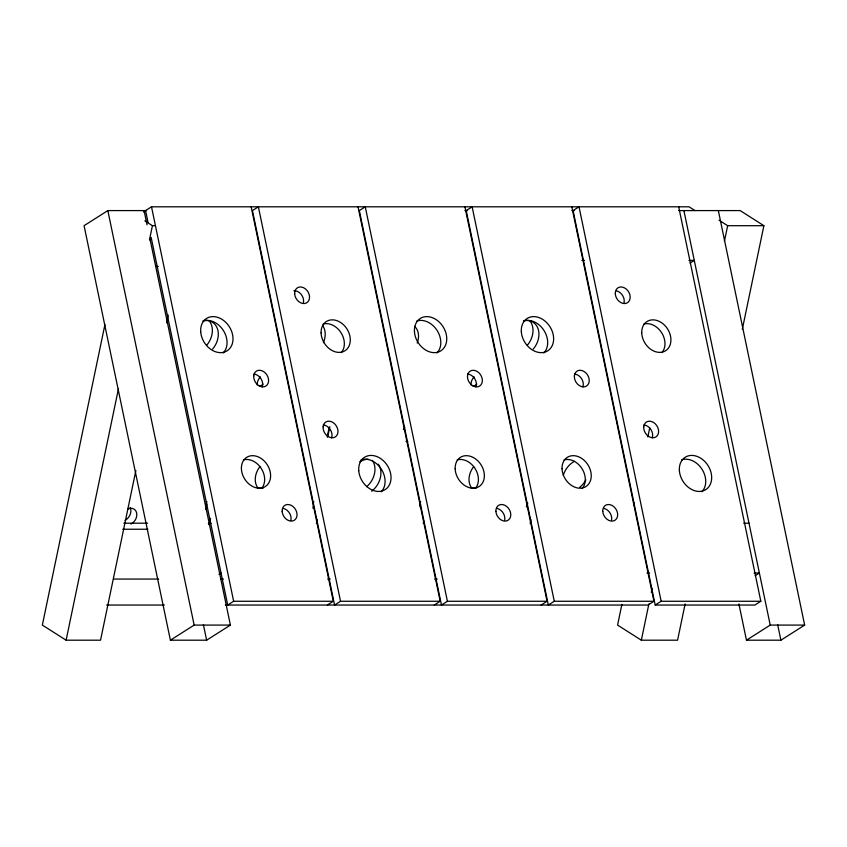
<?xml version="1.0" encoding="UTF-8"?>
<svg xmlns="http://www.w3.org/2000/svg" width="847" height="847" viewBox="0 0 847 847"><rect width="100%" height="100%" fill="white"/><g stroke="black" fill="none" stroke-linecap="round" stroke-linejoin="round"><path stroke-width="1.27" d="M104.933 324.57L42.35 625.086L66.108 640.194L100.539 640.194L135.869 470.509M66.108 640.194L118.432 388.9M149.453 239.945L152.428 225.694L144.869 220.887M166.626 322.845L168.235 315.073M205.525 508.041L206.869 501.572M205.726 509.439L206.806 504.261M209.505 523.562L210.585 518.385M313.21 504.166L313.75 501.572M327.217 436.914L329.102 427.862M312.871 508.147L313.411 505.564M327.683 437.01L329.843 426.666M316.386 523.562L317.202 519.687M419.816 505.458L420.631 501.572M420.017 506.855L420.557 504.261M423.267 523.562L423.807 520.979M526.432 506.75L526.972 504.166M526.898 506.855L527.702 502.97M530.148 523.562L530.953 519.687M633.577 505.458L634.117 502.874M647.849 436.914L649.734 427.862M621.899 604.356L617.579 625.086L641.338 640.194L677.579 640.194L685.128 603.932M641.338 640.194L648.887 603.932M651.311 592.275L652.126 588.379M724.418 241.236L727.658 225.694L719.018 220.199M742.311 329.324L763.888 225.694L740.14 210.585L678.616 210.585M146.52 210.585L107.834 210.585L84.075 225.694L170.395 640.194L206.636 640.194L230.395 625.086L150.004 239.076M143.45 211.919L151.507 206.806L689.045 206.806L694.985 210.585M208.553 524.526L210.659 523.192M690.061 263.099L694.275 260.41L688.992 260.41M218.928 574.361L221.035 573.017M170.395 640.194L194.154 625.086L230.395 625.086M251.167 206.806L333.305 601.264L233.645 601.264L227.705 605.044L151.147 237.414M327.365 605.044L333.305 601.264M340.526 601.264L334.586 605.044L252.438 210.585L258.377 206.806L340.526 601.264L440.186 601.264L358.037 206.806M434.246 605.044L440.186 601.264M447.407 601.264L441.467 605.044L359.319 210.585L365.258 206.806L447.407 601.264L547.067 601.264L464.918 206.806M541.127 605.044L547.067 601.264M554.277 601.264L548.337 605.044L466.199 210.585L472.139 206.806L554.277 601.264L653.937 601.264L571.799 206.806M653.937 601.264L647.997 605.044L225.323 605.044M661.158 601.264L579.02 206.806L573.08 210.585L655.218 605.044L661.158 601.264L760.818 601.264L678.68 206.806M755.153 575.706L759.378 573.017L754.084 573.017M760.818 601.264L754.878 605.044L655.218 605.044M738.912 603.932L746.461 640.194L770.219 625.086L804.65 625.086L718.33 210.585M746.461 640.194L780.892 640.194L804.65 625.086M464.897 210.585L467.544 210.585M571.852 210.585L574.499 210.585M152.428 225.694L154.98 225.694M727.658 225.694L763.888 225.694M581.847 260.41L584.494 260.41M155.7 266.456L158.336 266.456M123.842 523.192L147.6 523.192M208.341 523.192L210.988 523.192M743.708 523.192L749.002 523.192M122.773 529.237L147.865 529.237M646.949 573.017L649.596 573.017M113.72 579.062L158.611 579.062M220.675 579.062L223.439 579.062M327.63 579.062L330.266 579.062M434.585 579.062L437.221 579.062M106.648 605.044L164.339 605.044M777.652 624.652L780.892 640.194M683.9 210.585L770.219 625.086M151.507 206.806L233.645 601.264M145.568 210.585L147.992 222.221M144.075 210.585L147.039 224.826M203.396 624.652L206.636 640.194M107.834 210.585L194.154 625.086M414.628 326.36A17.321 13.351 -57.5 0 1 417.2 343.067M407.788 441.552A8.841 6.808 -57.5 0 1 405.935 441.403M403.363 429.556A8.841 6.808 -57.5 0 1 404.792 427.756M378.313 464.167A19.174 14.78 -57.5 0 1 371.695 491.239M359.763 461.827A19.174 14.78 -57.5 0 1 368.117 459.19M372.373 460.387A19.174 14.78 -57.5 0 1 366.687 486.697M258.324 488.423A17.321 13.351 -57.5 0 1 259.913 466.686M257.266 384.993A8.841 6.808 -57.5 0 1 260.41 376.851M322.591 325.364A19.174 14.78 -57.5 0 1 323.427 342.664M263.364 487.904A17.321 13.351 -57.5 0 1 257.244 487.756M263.036 384.083A8.841 6.808 -57.5 0 1 259.404 386.454M203.428 320.611A19.174 14.78 -57.5 0 1 217.531 329.028A19.174 14.78 -57.5 0 1 212.639 349.038M127.823 509.089A8.841 6.808 -57.5 0 1 136.674 513.007A8.841 6.808 -57.5 0 1 130.957 524.081M130.078 507.406A8.841 6.808 -57.5 0 1 125.017 520.302M209.167 320.801A19.174 14.78 -57.5 0 1 206.7 345.258M472.075 488.423A17.321 13.351 -57.5 0 1 473.674 466.686M471.027 384.993A8.841 6.808 -57.5 0 1 474.172 376.851M524.071 320.611A19.174 14.78 -57.5 0 1 538.163 329.028A19.174 14.78 -57.5 0 1 533.271 349.038M475.855 488.126A17.321 13.351 -57.5 0 1 471.006 487.756M476.787 384.083A8.841 6.808 -57.5 0 1 473.166 386.454M529.809 320.801A19.174 14.78 -57.5 0 1 527.332 345.258M563.266 475.283A19.174 14.78 -57.5 0 1 574.541 461.244M585.88 479.931A19.174 14.78 -57.5 0 1 579.507 487.47M323.088 324.083A17.321 13.351 57.5 0 1 341.002 332.712A17.321 13.351 57.5 0 1 341.277 352.606M323.3 424.972A8.841 6.808 57.5 0 1 331.59 437.846M360.949 459.9A19.174 14.78 57.5 0 1 381.394 469.27A19.174 14.78 57.5 0 1 381.235 491.768M293.877 290.754A8.841 6.808 57.5 0 1 303.448 302.623M643.72 324.083A17.321 13.351 57.5 0 1 661.634 332.712A17.321 13.351 57.5 0 1 661.909 352.606M643.942 424.972A8.841 6.808 57.5 0 1 652.222 437.846M681.581 459.9A19.174 14.78 57.5 0 1 702.025 469.27A19.174 14.78 57.5 0 1 701.867 491.768M616.425 290.87A8.841 6.808 57.5 0 1 624.08 302.623M457.158 459.91A17.321 13.351 57.5 0 1 475.061 468.529A17.321 13.351 57.5 0 1 475.347 488.423M467.682 374.067A8.841 6.808 57.5 0 1 475.972 386.941M416.66 321.098A19.174 14.78 57.5 0 1 437.105 330.468A19.174 14.78 57.5 0 1 436.946 352.966M497.03 508.422A8.841 6.808 57.5 0 1 504.685 520.164M564.028 459.91A17.321 13.351 57.5 0 1 581.942 468.529A17.321 13.351 57.5 0 1 582.228 488.423M574.562 374.067A8.841 6.808 57.5 0 1 582.852 386.941M523.541 321.098A19.174 14.78 57.5 0 1 543.986 330.468A19.174 14.78 57.5 0 1 543.827 352.966M603.911 508.422A8.841 6.808 57.5 0 1 611.566 520.164M243.396 459.91A17.321 13.351 57.5 0 1 261.31 468.529A17.321 13.351 57.5 0 1 261.585 488.423M253.931 374.067A8.841 6.808 57.5 0 1 262.221 386.941M202.909 321.098A19.174 14.78 57.5 0 1 223.354 330.468A19.174 14.78 57.5 0 1 223.195 352.966M283.279 508.422A8.841 6.808 57.5 0 1 290.934 520.164M294.661 293.74A8.841 6.808 57.5 0 0 306.148 303.088A8.841 6.808 57.5 0 0 305.502 288.954A8.841 6.808 57.5 0 0 294.661 293.74M321.087 332.935A17.321 13.351 57.5 0 0 343.459 351.537A17.321 13.351 57.5 0 0 342.516 323.893A17.321 13.351 57.5 0 0 321.087 332.935M323.109 426.856A8.841 6.808 57.5 0 0 333.676 437.624A8.841 6.808 57.5 0 0 334.809 423.976A8.841 6.808 57.5 0 0 323.109 426.856M358.747 470.657A19.174 14.78 57.5 0 0 384.04 490.244A19.174 14.78 57.5 0 0 381.806 459.402A19.174 14.78 57.5 0 0 358.747 470.657M615.293 293.74A8.841 6.808 57.5 0 0 626.78 303.088A8.841 6.808 57.5 0 0 626.134 288.954A8.841 6.808 57.5 0 0 615.293 293.74M641.73 332.935A17.321 13.351 57.5 0 0 664.09 351.537A17.321 13.351 57.5 0 0 663.148 323.893A17.321 13.351 57.5 0 0 641.73 332.935M643.741 426.856A8.841 6.808 57.5 0 0 654.308 437.624A8.841 6.808 57.5 0 0 655.44 423.976A8.841 6.808 57.5 0 0 643.741 426.856M679.379 470.657A19.174 14.78 57.5 0 0 704.672 490.244A19.174 14.78 57.5 0 0 702.449 459.402A19.174 14.78 57.5 0 0 679.379 470.657M495.897 511.281A8.841 6.808 57.5 0 0 507.385 520.64A8.841 6.808 57.5 0 0 506.739 506.495A8.841 6.808 57.5 0 0 495.897 511.281M455.157 468.762A17.321 13.351 57.5 0 0 477.528 487.364A17.321 13.351 57.5 0 0 476.586 459.709A17.321 13.351 57.5 0 0 455.157 468.762M467.491 375.952A8.841 6.808 57.5 0 0 478.057 386.719A8.841 6.808 57.5 0 0 479.19 373.072A8.841 6.808 57.5 0 0 467.491 375.952M414.458 331.855A19.174 14.78 57.5 0 0 439.752 351.441A19.174 14.78 57.5 0 0 437.528 320.6A19.174 14.78 57.5 0 0 414.458 331.855M602.778 511.281A8.841 6.808 57.5 0 0 614.266 520.64A8.841 6.808 57.5 0 0 613.62 506.495A8.841 6.808 57.5 0 0 602.778 511.281M562.037 468.762A17.321 13.351 57.5 0 0 584.398 487.364A17.321 13.351 57.5 0 0 583.467 459.709A17.321 13.351 57.5 0 0 562.037 468.762M574.372 375.952A8.841 6.808 57.5 0 0 584.938 386.719A8.841 6.808 57.5 0 0 586.071 373.072A8.841 6.808 57.5 0 0 574.372 375.952M521.339 331.855A19.174 14.78 57.5 0 0 546.633 351.441A19.174 14.78 57.5 0 0 544.409 320.6A19.174 14.78 57.5 0 0 521.339 331.855M282.146 511.281A8.841 6.808 57.5 0 0 293.634 520.64A8.841 6.808 57.5 0 0 292.988 506.495A8.841 6.808 57.5 0 0 282.146 511.281M241.406 468.762A17.321 13.351 57.5 0 0 263.766 487.364A17.321 13.351 57.5 0 0 262.824 459.709A17.321 13.351 57.5 0 0 241.406 468.762M253.74 375.952A8.841 6.808 57.5 0 0 264.296 386.719A8.841 6.808 57.5 0 0 265.439 373.072A8.841 6.808 57.5 0 0 253.74 375.952M200.707 331.855A19.174 14.78 57.5 0 0 226.001 351.441A19.174 14.78 57.5 0 0 223.777 320.6A19.174 14.78 57.5 0 0 200.707 331.855"/></g></svg>
